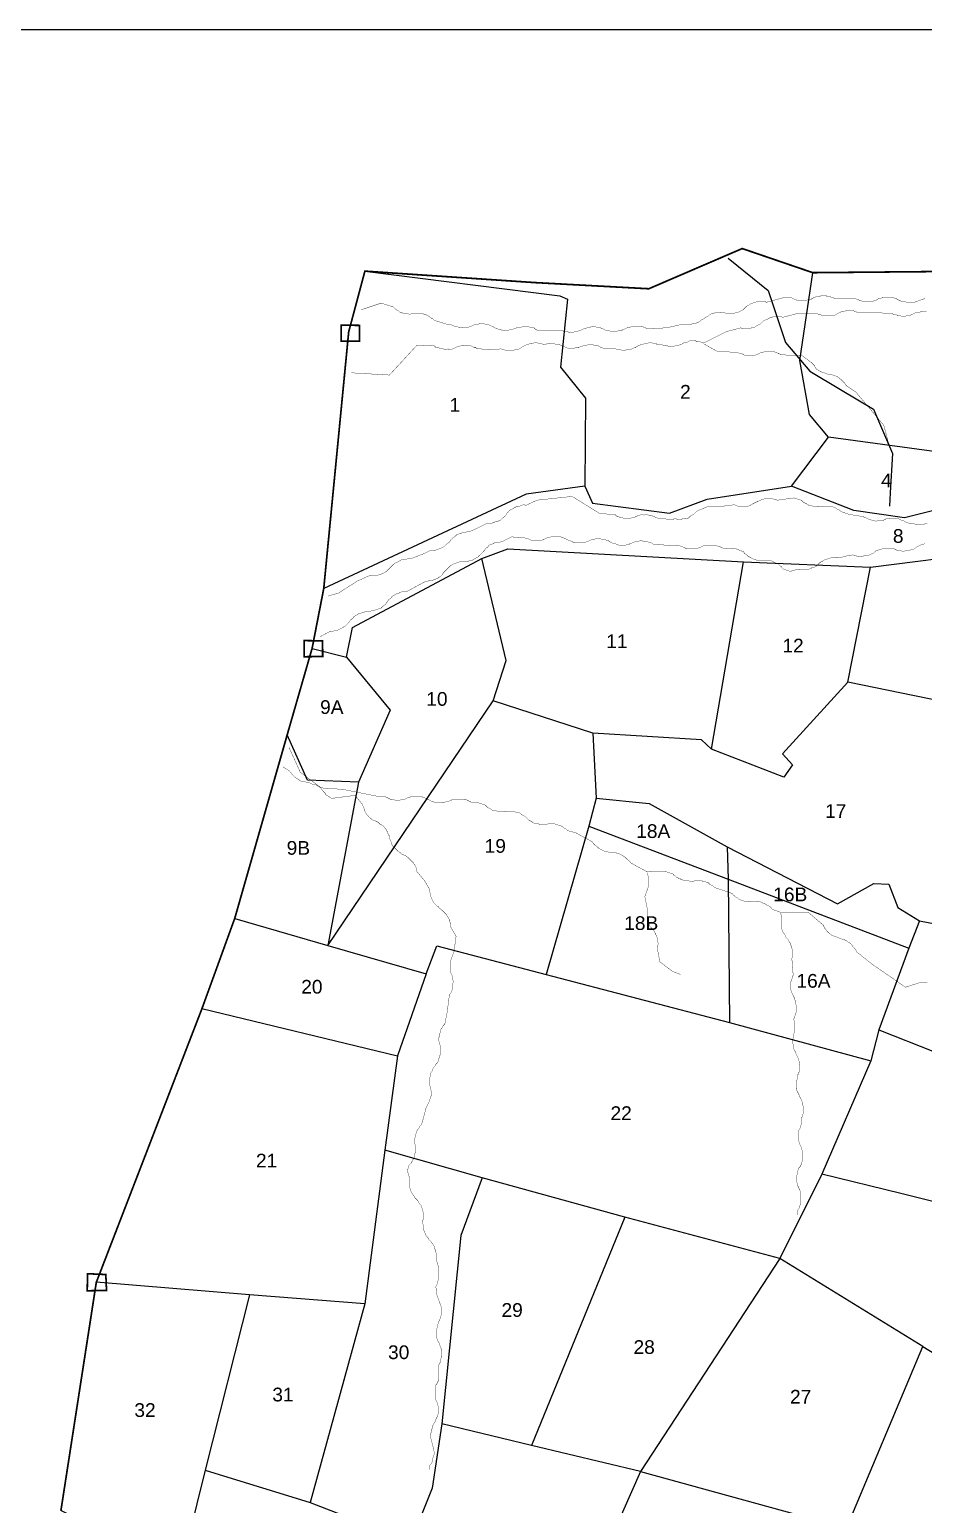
# Model space of a CAD drawing. Header units: inches. Extents: x 617 to 4497, y -923 to 1824.
# Drawn here: x 959.6 to 1220.5, y 1393.5 to 1823.8 of the extents above; entities that cross this region are included whole.
import ezdxf
from ezdxf.enums import TextEntityAlignment as Align

# ---------------------------------------------------------------- set-up
doc = ezdxf.new("R2010")
doc.units = ezdxf.units.IN
doc.header["$LTSCALE"] = 15
doc.header["$MEASUREMENT"] = 0
for name, color, linetype in [('BOUNDARY', 5, 'Continuous'), ('PLOT', 7, 'Continuous'), ('PLOT NO', 7, 'Continuous'), ('ROAD', 50, 'Continuous'), ('STREAM', 130, 'SL'), ('V', 6, 'Continuous')]:
    doc.layers.add(name, color=color, linetype=linetype)
doc.styles.get("Standard").update_dxf_attribs({"font": 'arial.ttf'})
doc.linetypes.add('SL', pattern='A,8e-06,[1,streme line,S=0.066667,R=0,X=0,Y=0],-0.839413', length=0.839421)

msp = doc.modelspace()

# ---------------------------------------------------------------- linework, layer by layer
at = {"layer": 'BOUNDARY', "const_width": 0.5}
msp.add_lwpolyline([(1510.75, 1775.52), (1466.74, 1792.48), (1400.36, 1777.66), (1392.74, 1776.97), (1370.31, 1775.9), (1361.28, 1775.22), (1321.68, 1773.26), (1290.17, 1767.4), (1263.11, 1768.83), (1251.93, 1766.96), (1226.23, 1753.24), (1188.23, 1752.89), (1167.63, 1759.93), (1140.36, 1748.2), (1106.92, 1750.01), (1057.51, 1753.34), (1052.78, 1735.64), (1045.5, 1660.76), (1042.1, 1643.28), (1034.82, 1618.02), (1019.52, 1564.49), (1009.96, 1538.17), (979.12, 1458.31), (968.8, 1391.76)], dxfattribs=at)
at = {"layer": 'PLOT'}
for points in [[(1263.11, 1768.83), (1264.29, 1755.47), (1261.38, 1740.51), (1249.16, 1736.72), (1239.48, 1698.91), (1232.16, 1699.55), (1192.78, 1704.94)], [(1057.51, 1753.34), (1114.37, 1746.1), (1116.66, 1745.17), (1114.56, 1725.3), (1121.93, 1716.32), (1121.71, 1690.64), (1104.6, 1688.27), (1045.5, 1660.76)], [(1121.71, 1690.64), (1123.94, 1685.6), (1146.44, 1682.71), (1157.4, 1686.78), (1182.01, 1690.65), (1192.78, 1704.94), (1187.27, 1711.55), (1184.47, 1727.3), (1188.23, 1752.89)], [(1232.16, 1699.55), (1229.02, 1684.87), (1215.03, 1681.33), (1200.17, 1683.48), (1182.01, 1690.65)], [(1042.1, 1643.28), (1052.15, 1640.7), (1053.89, 1649.4), (1091.62, 1669.48), (1099.19, 1672.36), (1168, 1668.5), (1205.03, 1666.99), (1238.8, 1671.2), (1247, 1677.97), (1267.76, 1673.13), (1276.22, 1634.78), (1278.25, 1614.11), (1285.97, 1604.65), (1286.57, 1599.16), (1237.52, 1613.51), (1237.32, 1625.4), (1198.45, 1633.38), (1205.03, 1666.99)], [(1158.64, 1613.9), (1155.73, 1616.59), (1124, 1618.54), (1094.91, 1627.92), (1098.71, 1639.78), (1091.62, 1669.48)], [(1198.45, 1633.38), (1179.4, 1612.51), (1182.33, 1609.25), (1179.77, 1605.7), (1158.64, 1613.9), (1168, 1668.5)], [(1052.15, 1640.7), (1064.84, 1625.28), (1055.66, 1604.24), (1040.75, 1604.79), (1034.82, 1618.02)], [(1055.66, 1604.24), (1046.67, 1556.59), (1076.03, 1600.06), (1094.91, 1627.92)], [(1124, 1618.54), (1124.96, 1599.53), (1140.45, 1597.98), (1163.26, 1585.36), (1195.4, 1568.71), (1206.01, 1574.67), (1210.45, 1574.49), (1213.08, 1567.66), (1219.41, 1563.77), (1225.98, 1562.52), (1285.85, 1550.69), (1342.51, 1530.88), (1344.86, 1573.8), (1349.27, 1589.7), (1328.97, 1589.59), (1292.97, 1601.63), (1285.97, 1604.65)], [(1124.96, 1599.53), (1122.84, 1591.36), (1110.39, 1548.08)], [(1122.84, 1591.36), (1163.5, 1575.93), (1216.26, 1555.78)], [(1163.26, 1585.36), (1163.5, 1575.93), (1163.94, 1534.08)], [(1019.52, 1564.49), (1046.67, 1556.59), (1075.37, 1548.27), (1078.49, 1556.48), (1110.39, 1548.08), (1163.94, 1534.08), (1205.16, 1522.94)], [(1219.41, 1563.77), (1216.26, 1555.78), (1207.49, 1531.97), (1205.16, 1522.94), (1190.82, 1489.82), (1178.65, 1465.25), (1137.91, 1403.08), (1117.74, 1357.4), (1180.25, 1344.96), (1198.04, 1386.59), (1220.37, 1439.56), (1265.88, 1411.74)], [(1075.37, 1548.27), (1067.01, 1524.37), (1063.36, 1496.84), (1057.52, 1452), (1041.56, 1394.05), (1070.88, 1382.68), (1063.02, 1363.36), (1068.35, 1362.23), (1065.15, 1352.26), (1040.02, 1359.71), (1003.61, 1374.03), (968.8, 1391.76)], [(1009.96, 1538.17), (1067.01, 1524.37)], [(1258.02, 1518.81), (1240.07, 1518.99), (1207.55, 1531.86)], [(1178.65, 1465.25), (1133.38, 1477.36), (1091.69, 1488.76), (1063.36, 1496.84)], [(1241.92, 1477.24), (1213.92, 1484.23), (1190.82, 1489.82)], [(1091.69, 1488.76), (1085.49, 1471.98), (1079.93, 1417.03)], [(1133.38, 1477.36), (1106.13, 1410.69)], [(1220.37, 1439.56), (1178.65, 1465.25)], [(1057.52, 1452), (1023.87, 1454.61), (979.12, 1458.31)], [(1023.87, 1454.61), (1010.92, 1403.46), (1003.61, 1374.03)], [(1137.91, 1403.08), (1106.13, 1410.69), (1079.93, 1417.03), (1077.14, 1398.23), (1070.88, 1382.68)], [(1010.92, 1403.46), (1041.56, 1394.05)], [(1137.91, 1403.08), (1198.04, 1386.59), (1257.4, 1373.83)]]:
    msp.add_lwpolyline(points, dxfattribs=at)
at = {"layer": 'PLOT', "color": 3, "const_width": 0.5}
for points in [[(1050.56, 1737.58), (1055.9, 1737.52), (1055.92, 1732.94), (1050.56, 1732.88), (1050.56, 1737.58), (1050.56, 1737.58)], [(1039.82, 1645.54), (1045.16, 1645.48), (1045.19, 1640.89), (1039.82, 1640.84), (1039.82, 1645.54), (1039.82, 1645.54)], [(976.55, 1460.8), (981.89, 1460.59), (982.1, 1455.94), (976.48, 1455.84), (976.55, 1460.8)]]:
    msp.add_lwpolyline(points, dxfattribs=at)
at = {"layer": 'ROAD'}
msp.add_lwpolyline([(1163.49, 1757.09), (1175.22, 1747.66), (1180.25, 1732.5), (1187.32, 1724.18), (1196.32, 1718.81), (1205.93, 1713.08), (1211.5, 1700.16), (1210.81, 1688.69), (1210.59, 1684.74)], dxfattribs=at)
at = {"layer": 'STREAM', "color": 4, "lineweight": 0, "const_width": 0.1}
for points in [[(1056.35, 1742.04), (1062.25, 1744.01), (1065.75, 1742.92), (1066.19, 1742.48), (1067.06, 1741.82), (1067.28, 1741.82), (1067.72, 1741.38), (1069.03, 1740.95), (1069.47, 1740.95), (1069.69, 1740.95), (1070.78, 1740.73), (1071, 1740.95), (1071.44, 1740.95), (1072.31, 1740.95), (1073.18, 1740.95), (1073.62, 1740.95), (1074.28, 1740.95), (1075.59, 1740.51), (1075.81, 1740.29), (1076.03, 1740.29), (1076.9, 1739.64), (1077.34, 1739.42), (1077.56, 1739.2), (1077.78, 1738.98), (1081.27, 1737.89), (1082.59, 1737.89), (1083.02, 1737.45), (1083.9, 1737.23), (1084.12, 1737.23), (1084.77, 1737.01), (1086.3, 1736.79), (1086.52, 1737.01), (1086.96, 1736.79), (1087.83, 1737.01), (1088.27, 1737.23), (1088.49, 1737.23), (1089.36, 1737.67), (1090.24, 1737.89), (1090.67, 1737.89), (1091.33, 1738.11), (1092.64, 1737.89), (1092.86, 1737.89), (1093.3, 1737.89), (1094.17, 1737.45), (1094.61, 1737.23), (1094.83, 1737.23), (1095.05, 1737.01), (1095.48, 1736.79), (1096.58, 1736.36), (1096.8, 1736.36), (1097.45, 1736.14), (1098.76, 1736.14), (1098.98, 1736.14), (1099.42, 1736.14), (1100.51, 1736.36), (1100.73, 1736.36), (1100.95, 1736.58), (1101.82, 1736.79), (1102.92, 1737.01), (1103.14, 1737.01), (1103.79, 1737.23), (1105.1, 1737.23), (1105.54, 1737.01), (1105.76, 1737.01), (1106.85, 1736.79), (1107.07, 1736.58), (1107.29, 1736.36), (1107.73, 1736.14), (1108.82, 1736.14), (1114.72, 1736.14), (1115.16, 1735.92), (1116.03, 1735.7), (1116.47, 1735.7), (1117.13, 1735.48), (1118.44, 1735.48), (1118.66, 1735.7), (1119.09, 1735.7), (1119.97, 1735.92), (1120.41, 1736.14), (1120.62, 1736.14), (1121.5, 1736.58), (1122.37, 1736.79), (1122.59, 1737.01), (1123.25, 1737.01), (1124.56, 1737.23), (1125, 1737.01), (1125.22, 1737.01), (1126.31, 1736.79), (1126.53, 1736.58), (1126.96, 1736.58), (1127.18, 1736.36), (1127.62, 1736.14), (1128.71, 1735.92), (1128.93, 1735.92), (1129.59, 1735.7), (1130.9, 1735.7), (1131.34, 1735.92), (1131.55, 1735.92), (1132.65, 1736.14), (1132.87, 1736.36), (1133.09, 1736.36), (1133.96, 1736.79), (1135.05, 1737.01), (1135.27, 1737.23), (1135.93, 1737.23), (1137.24, 1737.23), (1137.46, 1737.23), (1137.89, 1737.23), (1138.99, 1737.01), (1139.21, 1736.79), (1139.42, 1736.79), (1139.86, 1736.58), (1145.55, 1736.79), (1150.36, 1737.89), (1150.79, 1737.89), (1151.89, 1737.89), (1152.1, 1737.89), (1152.76, 1737.89), (1154.07, 1738.11), (1154.51, 1738.32), (1154.73, 1738.32), (1155.6, 1738.98), (1155.82, 1739.2), (1156.04, 1739.2), (1156.91, 1739.85), (1157.79, 1740.29), (1158.01, 1740.51), (1158.66, 1740.95), (1159.76, 1741.17), (1160.19, 1741.17), (1160.41, 1741.17), (1161.5, 1741.38), (1161.94, 1741.17), (1162.16, 1741.17), (1162.6, 1741.17), (1163.04, 1740.95), (1164.13, 1740.95), (1164.35, 1740.95), (1165, 1740.95), (1166.31, 1741.38), (1166.53, 1741.38), (1166.97, 1741.6), (1167.84, 1742.04), (1168.06, 1742.26), (1168.28, 1742.48), (1168.94, 1743.13), (1169.81, 1743.57), (1170.03, 1743.79), (1170.69, 1744.01), (1172, 1744.45), (1172.44, 1744.45), (1172.65, 1744.45), (1173.75, 1744.45), (1173.97, 1744.45), (1174.4, 1744.45), (1174.62, 1744.23), (1179.43, 1745.54), (1182.05, 1745.54), (1182.49, 1745.32), (1183.58, 1744.88), (1183.8, 1744.88), (1184.46, 1744.66), (1185.77, 1744.66), (1185.99, 1744.88), (1186.43, 1744.88), (1187.52, 1745.1), (1187.74, 1745.1), (1187.96, 1745.32), (1188.83, 1745.76), (1189.92, 1745.98), (1190.14, 1745.98), (1190.8, 1746.19), (1192.11, 1746.19), (1192.33, 1745.98), (1192.77, 1745.98), (1193.64, 1745.76), (1194.08, 1745.54), (1194.3, 1745.54), (1194.73, 1745.32), (1197.14, 1745.32), (1200.64, 1745.32), (1201.29, 1745.1), (1202.17, 1744.66), (1202.39, 1744.66), (1203.04, 1744.45), (1204.35, 1744.45), (1204.79, 1744.45), (1205.01, 1744.45), (1206.1, 1744.66), (1206.32, 1744.88), (1206.76, 1744.88), (1207.41, 1745.32), (1208.51, 1745.54), (1208.73, 1745.76), (1209.38, 1745.76), (1210.69, 1745.76), (1211.13, 1745.76), (1211.35, 1745.76), (1212.44, 1745.32), (1212.66, 1745.32), (1212.88, 1745.1), (1213.32, 1744.88), (1213.75, 1744.66), (1214.85, 1744.45), (1215.07, 1744.45), (1215.72, 1744.23), (1217.03, 1744.23), (1217.25, 1744.23), (1217.69, 1744.23), (1218.56, 1744.45), (1219, 1744.66), (1219.22, 1744.66), (1220.09, 1745.1), (1220.97, 1745.32)], [(1053.51, 1723.68), (1064.66, 1723.02), (1072.75, 1731.77), (1077.78, 1731.55), (1078.21, 1731.11), (1079.31, 1730.89), (1079.52, 1730.89), (1080.18, 1730.67), (1081.49, 1730.45), (1081.71, 1730.67), (1082.15, 1730.45), (1083.24, 1730.67), (1083.46, 1730.89), (1083.68, 1730.89), (1084.55, 1731.33), (1085.65, 1731.55), (1085.86, 1731.55), (1086.52, 1731.77), (1087.83, 1731.55), (1088.05, 1731.55), (1088.49, 1731.55), (1089.36, 1731.11), (1089.8, 1731.11), (1090.02, 1730.89), (1090.46, 1730.67), (1095.48, 1730.45), (1097.23, 1730.67), (1097.67, 1730.45), (1098.76, 1730.24), (1098.98, 1730.24), (1099.64, 1730.24), (1100.95, 1730.24), (1101.39, 1730.45), (1101.6, 1730.45), (1102.7, 1730.67), (1102.92, 1730.89), (1103.14, 1731.11), (1104.01, 1731.55), (1104.88, 1731.98), (1105.1, 1731.98), (1105.76, 1732.2), (1107.07, 1732.42), (1107.51, 1732.42), (1107.73, 1732.42), (1108.82, 1732.2), (1109.04, 1732.2), (1109.47, 1731.98), (1109.69, 1731.98), (1111.44, 1732.2), (1114.28, 1731.98), (1114.94, 1731.55), (1115.81, 1731.33), (1116.03, 1731.11), (1116.69, 1730.89), (1118, 1730.89), (1118.44, 1730.89), (1118.66, 1730.89), (1119.75, 1731.11), (1119.97, 1731.11), (1120.41, 1731.33), (1121.28, 1731.55), (1122.15, 1731.77), (1122.37, 1731.77), (1123.03, 1731.98), (1124.34, 1731.77), (1124.78, 1731.77), (1125, 1731.77), (1126.09, 1731.33), (1126.31, 1731.11), (1126.53, 1731.11), (1126.96, 1730.89), (1129.81, 1730.67), (1130.68, 1730.67), (1131.12, 1730.45), (1132.21, 1730.45), (1132.43, 1730.24), (1133.09, 1730.24), (1134.4, 1730.45), (1134.62, 1730.45), (1135.05, 1730.45), (1135.93, 1730.89), (1136.36, 1731.11), (1136.58, 1731.11), (1137.24, 1731.55), (1138.33, 1731.98), (1138.55, 1731.98), (1139.21, 1732.2), (1140.52, 1732.42), (1140.96, 1732.42), (1141.17, 1732.42), (1142.27, 1732.2), (1142.49, 1732.2), (1142.7, 1731.98), (1143.14, 1731.98), (1143.8, 1731.98), (1144.45, 1731.77), (1145.33, 1731.55), (1145.76, 1731.55), (1146.42, 1731.33), (1147.73, 1731.33), (1147.95, 1731.55), (1148.39, 1731.55), (1149.26, 1731.77), (1149.7, 1731.98), (1149.92, 1731.98), (1150.57, 1732.42), (1151.67, 1732.64), (1151.89, 1732.86), (1152.54, 1733.08), (1153.85, 1733.08), (1154.29, 1732.86), (1154.51, 1732.86), (1155.6, 1732.64), (1155.82, 1732.64), (1156.04, 1732.42), (1156.48, 1732.42), (1163.04, 1735.7), (1167.19, 1736.79), (1167.84, 1736.58), (1168.72, 1736.58), (1168.94, 1736.58), (1169.81, 1736.58), (1170.91, 1737.01), (1171.34, 1737.01), (1171.56, 1737.23), (1172.44, 1737.67), (1172.87, 1737.89), (1173.09, 1738.11), (1173.75, 1738.76), (1174.62, 1739.2), (1174.84, 1739.2), (1175.5, 1739.64), (1176.81, 1740.07), (1177.03, 1740.07), (1177.46, 1740.07), (1178.34, 1740.07), (1178.78, 1740.07), (1178.99, 1740.07), (1179.43, 1739.85), (1183.58, 1740.95), (1189.49, 1740.95), (1189.92, 1740.73), (1190.8, 1740.51), (1191.24, 1740.51), (1191.89, 1740.29), (1193.2, 1740.29), (1193.42, 1740.29), (1193.86, 1740.29), (1194.73, 1740.51), (1195.17, 1740.73), (1195.39, 1740.95), (1196.26, 1741.38), (1197.14, 1741.6), (1197.36, 1741.6), (1198.01, 1741.82), (1199.33, 1741.82), (1199.76, 1741.82), (1199.98, 1741.82), (1201.07, 1741.38), (1201.29, 1741.38), (1201.73, 1741.17), (1201.95, 1741.17), (1207.85, 1741.17), (1211.35, 1740.95), (1211.79, 1740.73), (1212.88, 1740.51), (1213.1, 1740.29), (1213.75, 1740.29), (1215.07, 1740.07), (1215.5, 1740.29), (1215.72, 1740.29), (1216.81, 1740.51), (1217.03, 1740.73), (1217.25, 1740.73), (1218.13, 1741.17), (1219.22, 1741.38), (1219.44, 1741.38), (1220.09, 1741.6), (1221.41, 1741.6)], [(1156.26, 1732.2), (1160.19, 1730.02), (1166.31, 1729.58), (1166.75, 1729.36), (1167.84, 1729.14), (1168.06, 1728.92), (1168.72, 1728.71), (1170.03, 1728.71), (1170.47, 1728.71), (1170.69, 1728.71), (1171.78, 1728.92), (1172, 1729.14), (1172.22, 1729.14), (1173.09, 1729.58), (1174.18, 1729.8), (1174.4, 1729.8), (1175.06, 1730.02), (1176.37, 1729.8), (1176.81, 1729.8), (1177.03, 1729.8), (1178.12, 1729.36), (1178.34, 1729.36), (1178.56, 1729.14), (1178.99, 1728.92), (1185.12, 1728.71), (1187.74, 1726.74), (1188.18, 1726.3), (1188.83, 1725.64), (1188.83, 1725.43), (1189.27, 1724.77), (1190.36, 1724.11), (1190.8, 1723.9), (1191.02, 1723.9), (1192.11, 1723.46), (1192.33, 1723.46), (1192.55, 1723.24), (1193.64, 1723.24), (1194.52, 1722.8), (1194.73, 1722.8), (1195.39, 1722.58), (1196.48, 1721.71), (1196.7, 1721.49), (1196.92, 1721.27), (1197.58, 1720.62), (1197.79, 1720.18), (1198.01, 1719.96), (1198.23, 1719.74), (1200.86, 1717.99), (1208.94, 1708.37), (1210.47, 1702.69)], [(1221.62, 1679.74), (1219.66, 1679.3), (1215.5, 1679.95), (1215.07, 1680.39), (1214.19, 1680.61), (1213.75, 1680.83), (1213.32, 1681.05), (1212, 1681.27), (1211.57, 1681.27), (1211.35, 1681.27), (1210.26, 1681.05), (1209.82, 1681.05), (1209.6, 1681.05), (1208.73, 1680.61), (1207.63, 1680.61), (1207.41, 1680.61), (1206.76, 1680.39), (1205.45, 1680.61), (1205.23, 1680.83), (1204.79, 1680.83), (1203.92, 1681.27), (1203.48, 1681.48), (1203.26, 1681.48), (1203.04, 1681.7), (1198.89, 1682.36), (1196.92, 1683.02), (1196.48, 1683.23), (1195.61, 1683.89), (1195.39, 1683.89), (1194.73, 1684.33), (1193.64, 1684.76), (1193.2, 1684.76), (1192.99, 1684.76), (1191.89, 1684.76), (1191.45, 1684.76), (1191.24, 1684.76), (1190.36, 1684.55), (1189.27, 1684.76), (1189.05, 1684.76), (1188.39, 1684.76), (1187.08, 1684.98), (1186.86, 1685.2), (1186.43, 1685.42), (1185.55, 1685.86), (1185.33, 1686.08), (1185.12, 1686.29), (1184.9, 1686.51), (1182.71, 1687.17), (1177.9, 1686.51), (1177.25, 1686.73), (1176.37, 1686.95), (1176.15, 1686.95), (1175.5, 1686.95), (1174.18, 1686.95), (1173.75, 1686.73), (1173.53, 1686.73), (1172.44, 1686.29), (1172.22, 1686.08), (1172, 1686.08), (1171.12, 1685.64), (1170.25, 1685.2), (1170.03, 1684.98), (1169.37, 1684.76), (1168.06, 1684.76), (1167.63, 1684.76), (1167.41, 1684.76), (1166.31, 1684.76), (1165.88, 1684.98), (1165.66, 1684.98), (1165.44, 1685.2), (1160.41, 1684.55), (1159.97, 1684.55), (1159.32, 1684.55), (1158.44, 1684.55), (1158.01, 1684.55), (1157.35, 1684.55), (1156.26, 1684.11), (1155.82, 1683.89), (1155.6, 1683.89), (1154.73, 1683.45), (1154.29, 1683.23), (1154.07, 1683.02), (1153.42, 1682.36), (1152.54, 1681.92), (1152.32, 1681.7), (1151.89, 1681.27), (1150.57, 1681.05), (1150.14, 1681.05), (1149.92, 1680.83), (1148.83, 1680.83), (1148.39, 1681.05), (1148.17, 1681.05), (1147.73, 1681.05), (1147.29, 1680.83), (1142.92, 1681.27), (1142.49, 1681.48), (1141.39, 1681.92), (1141.17, 1681.92), (1140.52, 1682.14), (1139.21, 1682.36), (1138.99, 1682.14), (1138.55, 1682.36), (1137.68, 1682.14), (1137.24, 1681.92), (1137.02, 1681.92), (1136.15, 1681.48), (1135.05, 1681.27), (1134.83, 1681.27), (1134.18, 1681.27), (1132.87, 1681.27), (1132.65, 1681.48), (1132.21, 1681.48), (1131.34, 1681.7), (1130.9, 1681.92), (1130.68, 1682.14), (1130.46, 1682.36), (1126.09, 1682.58), (1118, 1687.61), (1107.73, 1686.51), (1104.45, 1684.98), (1104.01, 1685.2), (1102.92, 1684.98), (1102.7, 1684.76), (1102.04, 1684.76), (1100.73, 1684.11), (1100.51, 1683.89), (1100.29, 1683.89), (1099.42, 1683.23), (1099.2, 1682.8), (1098.98, 1682.8), (1098.54, 1681.92), (1097.67, 1681.27), (1097.45, 1681.05), (1097.01, 1680.61), (1095.7, 1680.17), (1095.48, 1680.17), (1095.05, 1679.95), (1094.17, 1679.74), (1093.73, 1679.74), (1093.52, 1679.74), (1093.08, 1679.74), (1090.02, 1678.21), (1088.05, 1677.33), (1087.61, 1677.33), (1086.52, 1677.11), (1086.3, 1677.11), (1085.65, 1676.89), (1084.33, 1676.46), (1084.12, 1676.24), (1083.9, 1676.02), (1083.02, 1675.36), (1082.8, 1675.14), (1082.59, 1674.93), (1082.15, 1674.27), (1081.27, 1673.61), (1081.06, 1673.4), (1080.62, 1672.96), (1079.31, 1672.3), (1079.09, 1672.3), (1078.65, 1672.08), (1077.78, 1671.87), (1077.34, 1671.87), (1077.12, 1671.87), (1076.68, 1671.87), (1074.93, 1670.99), (1071, 1669.46), (1070.34, 1669.46), (1069.25, 1669.24), (1069.03, 1669.24), (1068.38, 1669.24), (1067.28, 1668.59), (1066.85, 1668.37), (1066.63, 1668.37), (1065.75, 1667.71), (1065.53, 1667.49), (1065.31, 1667.27), (1064.66, 1666.62), (1064, 1665.96), (1063.78, 1665.74), (1063.13, 1665.31), (1062.04, 1664.87), (1061.6, 1664.87), (1061.38, 1664.65), (1060.29, 1664.65), (1059.85, 1664.65), (1059.63, 1664.65), (1059.19, 1664.65), (1055.26, 1662.9), (1049.79, 1659.4), (1046.73, 1658.53)], [(1044.55, 1646.73), (1047.39, 1648.26), (1048.04, 1648.26), (1048.92, 1648.47), (1049.14, 1648.47), (1049.79, 1648.69), (1051.1, 1649.35), (1051.32, 1649.57), (1051.54, 1649.57), (1052.42, 1650.44), (1052.64, 1650.66), (1052.85, 1650.88), (1053.29, 1651.53), (1054.17, 1652.19), (1054.17, 1652.41), (1054.82, 1652.85), (1055.91, 1653.5), (1056.35, 1653.5), (1056.57, 1653.72), (1057.66, 1653.94), (1057.88, 1653.94), (1058.1, 1654.16), (1058.54, 1654.16), (1059.19, 1654.16), (1060.07, 1654.38), (1060.29, 1654.38), (1060.94, 1654.6), (1062.25, 1655.03), (1062.47, 1655.25), (1062.69, 1655.47), (1063.57, 1656.13), (1063.78, 1656.56), (1064, 1656.78), (1064.44, 1657.44), (1065.31, 1658.09), (1065.31, 1658.31), (1065.97, 1658.75), (1067.06, 1659.4), (1067.5, 1659.4), (1067.72, 1659.62), (1068.59, 1659.84), (1069.03, 1659.84), (1069.25, 1659.84), (1069.69, 1659.84), (1072.53, 1661.37), (1075.37, 1662.9), (1075.81, 1662.9), (1076.9, 1663.12), (1077.12, 1663.12), (1077.78, 1663.34), (1078.87, 1663.78), (1079.09, 1664), (1079.52, 1664.21), (1080.18, 1664.87), (1080.4, 1665.31), (1080.62, 1665.53), (1081.27, 1666.18), (1081.93, 1666.84), (1082.15, 1667.06), (1082.59, 1667.49), (1083.9, 1668.15), (1084.12, 1668.15), (1084.55, 1668.37), (1085.43, 1668.59), (1085.86, 1668.59), (1086.08, 1668.59), (1086.52, 1668.59), (1086.96, 1668.59), (1088.05, 1668.81), (1088.27, 1668.81), (1088.93, 1669.02), (1090.02, 1669.68), (1090.46, 1669.9), (1090.67, 1670.12), (1091.33, 1670.77), (1091.55, 1670.99), (1091.77, 1671.21), (1092.42, 1671.87), (1093.08, 1672.74), (1093.3, 1672.74), (1093.73, 1673.4), (1095.05, 1673.83), (1095.26, 1674.05), (1095.7, 1674.05), (1096.58, 1674.27), (1097.01, 1674.27), (1097.23, 1674.49), (1097.67, 1674.49), (1100.29, 1675.8), (1104.01, 1675.58), (1104.45, 1675.36), (1105.54, 1675.14), (1105.76, 1674.93), (1106.41, 1674.71), (1107.73, 1674.71), (1107.94, 1674.71), (1108.38, 1674.71), (1109.47, 1674.93), (1109.69, 1675.14), (1109.91, 1675.14), (1110.79, 1675.58), (1111.88, 1675.8), (1112.1, 1675.8), (1112.75, 1676.02), (1114.07, 1675.8), (1114.5, 1675.8), (1114.72, 1675.8), (1115.81, 1675.36), (1116.03, 1675.36), (1116.25, 1675.14), (1116.69, 1674.93), (1117.13, 1674.71), (1118, 1674.49), (1118.22, 1674.27), (1118.88, 1674.05), (1120.19, 1674.05), (1120.62, 1674.05), (1120.84, 1674.05), (1121.94, 1674.27), (1122.37, 1674.49), (1122.59, 1674.49), (1123.47, 1674.93), (1124.34, 1675.14), (1124.56, 1675.14), (1125.22, 1675.36), (1126.75, 1675.14), (1126.96, 1675.14), (1127.4, 1675.14), (1128.28, 1674.71), (1128.49, 1674.71), (1128.93, 1674.49), (1129.15, 1674.27), (1129.59, 1674.05), (1130.68, 1673.83), (1130.9, 1673.61), (1131.55, 1673.4), (1132.87, 1673.4), (1133.09, 1673.4), (1133.52, 1673.4), (1134.62, 1673.61), (1134.83, 1673.83), (1135.05, 1673.83), (1135.93, 1674.27), (1137.02, 1674.49), (1137.24, 1674.49), (1137.89, 1674.71), (1139.21, 1674.49), (1139.42, 1674.49), (1139.86, 1674.49), (1140.74, 1674.05), (1141.17, 1674.05), (1141.39, 1673.83), (1141.83, 1673.61), (1145.33, 1673.4), (1149.48, 1673.18), (1149.92, 1672.96), (1150.79, 1672.74), (1151.01, 1672.52), (1151.67, 1672.3), (1152.98, 1672.3), (1153.42, 1672.3), (1153.85, 1672.3), (1154.73, 1672.52), (1155.17, 1672.74), (1155.38, 1672.74), (1156.26, 1673.18), (1157.13, 1673.4), (1157.35, 1673.4), (1158.23, 1673.4), (1159.54, 1673.4), (1159.76, 1673.4), (1160.19, 1673.18), (1161.07, 1672.96), (1161.5, 1672.74), (1161.72, 1672.74), (1161.94, 1672.52), (1165.88, 1672.3), (1168.06, 1671.43), (1168.28, 1670.99), (1169.16, 1670.34), (1169.37, 1670.12), (1169.81, 1669.9), (1171.12, 1669.24), (1171.34, 1669.24), (1171.78, 1669.02), (1172.65, 1669.02), (1173.09, 1669.02), (1173.31, 1669.02), (1174.4, 1669.02), (1175.28, 1668.81), (1175.5, 1668.81), (1176.15, 1668.81), (1177.46, 1668.15), (1177.68, 1667.93), (1178.12, 1667.93), (1178.78, 1667.27), (1179.21, 1667.06), (1179.21, 1666.84), (1179.65, 1666.4), (1181.62, 1665.74), (1184.02, 1666.4), (1184.46, 1666.18), (1185.55, 1666.18), (1185.77, 1666.18), (1186.43, 1666.18), (1187.74, 1666.62), (1187.96, 1666.84), (1188.39, 1666.84), (1189.27, 1667.27), (1189.49, 1667.49), (1189.71, 1667.71), (1190.36, 1668.37), (1191.24, 1668.81), (1191.45, 1669.02), (1192.11, 1669.24), (1193.42, 1669.68), (1193.86, 1669.68), (1194.08, 1669.68), (1195.17, 1669.9), (1195.39, 1669.68), (1195.83, 1669.68), (1196.05, 1669.68), (1198.45, 1670.34), (1199.98, 1670.55), (1200.42, 1670.34), (1201.51, 1670.12), (1201.73, 1670.12), (1202.39, 1670.12), (1203.7, 1670.34), (1204.13, 1670.34), (1204.35, 1670.34), (1205.23, 1670.77), (1205.66, 1670.99), (1205.88, 1670.99), (1206.54, 1671.65), (1207.63, 1672.08), (1207.85, 1672.08), (1208.51, 1672.3), (1209.82, 1672.52), (1210.04, 1672.52), (1210.47, 1672.52), (1211.57, 1672.3), (1211.79, 1672.3), (1212, 1672.3), (1212.44, 1672.08), (1212.88, 1671.87), (1213.97, 1671.87), (1214.19, 1671.65), (1214.85, 1671.65), (1216.16, 1671.87), (1216.6, 1671.87), (1216.81, 1672.08), (1217.91, 1672.3), (1218.13, 1672.52), (1218.34, 1672.74), (1219.22, 1673.18), (1220.09, 1673.61), (1220.31, 1673.61), (1220.97, 1673.83)], [(1033.62, 1608.69), (1035.36, 1607.59), (1035.8, 1607.16), (1036.46, 1606.28), (1036.68, 1606.06), (1037.11, 1605.63), (1038.21, 1604.97), (1038.43, 1604.75), (1038.86, 1604.53), (1039.74, 1604.31), (1040.17, 1604.31), (1040.39, 1604.1), (1041.27, 1604.1), (1042.14, 1603.66), (1042.58, 1603.66), (1043.23, 1603.44), (1044.33, 1602.78), (1044.55, 1602.57), (1044.77, 1602.35), (1045.42, 1601.47), (1045.64, 1601.25), (1045.86, 1601.03), (1046.08, 1600.6), (1047.83, 1599.5), (1054.6, 1600.38), (1056.79, 1597.76), (1057.01, 1597.1), (1057.44, 1596.23), (1057.44, 1596.01), (1057.66, 1595.35), (1058.54, 1594.26), (1058.76, 1594.04), (1058.98, 1593.82), (1059.85, 1593.16), (1060.29, 1593.16), (1060.51, 1592.95), (1061.38, 1592.51), (1062.04, 1591.85), (1062.25, 1591.85), (1062.91, 1591.42), (1063.78, 1590.32), (1063.78, 1590.1), (1064, 1589.89), (1064.44, 1588.79), (1064.66, 1588.57), (1064.66, 1588.36), (1064.66, 1587.92), (1064.88, 1587.48), (1065.31, 1586.39), (1065.31, 1586.17), (1065.75, 1585.51), (1066.63, 1584.64), (1066.85, 1584.42), (1067.06, 1584.2), (1067.94, 1583.55), (1068.16, 1583.33), (1068.38, 1583.11), (1069.25, 1582.89), (1070.12, 1582.23), (1070.34, 1582.02), (1070.78, 1581.58), (1071.65, 1580.7), (1071.87, 1580.27), (1072.09, 1580.05), (1072.53, 1579.17), (1072.53, 1578.74), (1072.53, 1578.52), (1072.75, 1578.08), (1074.93, 1575.46), (1076.46, 1572.83), (1076.46, 1572.18), (1076.68, 1571.3), (1076.68, 1571.08), (1076.9, 1570.43), (1077.56, 1569.12), (1077.78, 1568.9), (1077.99, 1568.68), (1078.65, 1568.02), (1079.09, 1567.81), (1079.09, 1567.59), (1079.96, 1566.93), (1080.62, 1566.28), (1080.84, 1566.06), (1081.27, 1565.62), (1081.93, 1564.53), (1082.15, 1564.09), (1082.15, 1563.87), (1082.59, 1562.78), (1082.59, 1562.56), (1082.59, 1562.12), (1082.59, 1561.9), (1084.12, 1559.28), (1083.46, 1554.47), (1083.24, 1554.03), (1082.8, 1552.94), (1082.8, 1552.72), (1082.37, 1552.07), (1082.37, 1550.75), (1082.37, 1550.54), (1082.37, 1550.1), (1082.37, 1549), (1082.59, 1548.79), (1082.59, 1548.57), (1083.02, 1547.69), (1083.02, 1546.6), (1083.24, 1546.38), (1083.24, 1545.73), (1083.02, 1544.41), (1083.02, 1543.98), (1083.02, 1543.76), (1082.59, 1542.67), (1082.37, 1542.45), (1082.15, 1542.23), (1082.15, 1542.01), (1081.49, 1536.98), (1080.84, 1533.7), (1080.4, 1533.26), (1079.96, 1532.39), (1079.74, 1532.17), (1079.52, 1531.52), (1079.31, 1530.42), (1079.31, 1529.99), (1079.09, 1529.77), (1079.09, 1528.67), (1079.31, 1528.24), (1079.31, 1528.02), (1079.52, 1527.14), (1079.52, 1526.05), (1079.52, 1525.83), (1079.52, 1525.18), (1079.31, 1523.86), (1079.09, 1523.65), (1079.09, 1523.21), (1078.65, 1522.33), (1078.43, 1522.12), (1078.21, 1521.9), (1077.99, 1521.46), (1077.56, 1521.02), (1077.12, 1520.15), (1077.12, 1519.93), (1076.68, 1519.27), (1076.46, 1517.96), (1076.46, 1517.74), (1076.46, 1517.31), (1076.46, 1516.43), (1076.46, 1515.99), (1076.46, 1515.78), (1076.68, 1514.9), (1076.9, 1513.81), (1076.9, 1513.59), (1076.9, 1512.93), (1076.46, 1511.62), (1076.46, 1511.18), (1076.25, 1510.97), (1075.81, 1510.09), (1075.59, 1509.65), (1075.59, 1509.44), (1075.37, 1509.22), (1074.5, 1505.94), (1074.06, 1504.41), (1073.62, 1503.97), (1073.18, 1503.1), (1072.97, 1502.88), (1072.53, 1502.22), (1072.31, 1501.13), (1072.31, 1500.69), (1072.09, 1500.47), (1072.09, 1499.38), (1072.09, 1498.94), (1072.09, 1498.72), (1072.31, 1497.85), (1072.31, 1496.76), (1072.31, 1496.54), (1072.09, 1495.88), (1071.87, 1494.57), (1071.65, 1494.35), (1071.44, 1493.91), (1071, 1493.04), (1070.78, 1492.82), (1070.56, 1492.6), (1070.34, 1492.38), (1069.91, 1490.85), (1070.56, 1488.67), (1070.56, 1488.01), (1070.56, 1486.92), (1070.56, 1486.7), (1070.56, 1486.04), (1071, 1484.73), (1071.22, 1484.51), (1071.22, 1484.3), (1071.87, 1483.42), (1072.09, 1482.98), (1072.31, 1482.76), (1072.97, 1482.11), (1073.4, 1481.23), (1073.62, 1481.02), (1074.06, 1480.58), (1074.28, 1479.27), (1074.5, 1478.83), (1074.5, 1478.61), (1074.5, 1477.52), (1074.5, 1477.3), (1074.5, 1476.86), (1074.5, 1476.64), (1074.28, 1475.99), (1074.5, 1475.11), (1074.5, 1474.68), (1074.5, 1474.02), (1074.93, 1472.93), (1075.15, 1472.49), (1075.15, 1472.27), (1075.81, 1471.4), (1076.03, 1471.18), (1076.03, 1470.96), (1076.68, 1470.3), (1077.34, 1469.43), (1077.56, 1469.21), (1077.78, 1468.55), (1078.21, 1467.24), (1078.21, 1467.02), (1078.43, 1466.59), (1078.43, 1465.71), (1078.43, 1465.28), (1078.43, 1465.06), (1078.43, 1464.62), (1079.09, 1462.43), (1079.09, 1459.37), (1078.87, 1458.94), (1078.65, 1457.84), (1078.43, 1457.62), (1078.21, 1456.97), (1078.43, 1455.66), (1078.43, 1455.44), (1078.43, 1455), (1078.65, 1454.13), (1078.87, 1453.69), (1078.87, 1453.47), (1079.31, 1452.6), (1079.52, 1451.72), (1079.74, 1451.28), (1079.74, 1450.63), (1079.74, 1449.32), (1079.74, 1449.1), (1079.74, 1448.66), (1079.52, 1447.79), (1079.31, 1447.35), (1079.31, 1447.13), (1079.09, 1446.91), (1078.87, 1446.26), (1078.65, 1445.38), (1078.65, 1445.16), (1078.43, 1444.51), (1078.43, 1443.2), (1078.43, 1442.76), (1078.43, 1442.32), (1078.65, 1441.45), (1078.87, 1441.01), (1079.09, 1440.79), (1079.31, 1440.14), (1079.74, 1439.04), (1079.74, 1438.82), (1079.96, 1438.17), (1079.96, 1436.86), (1079.74, 1436.42), (1079.74, 1436.2), (1079.52, 1435.11), (1079.52, 1434.89), (1079.31, 1434.67), (1079.09, 1434.23), (1079.09, 1431.17), (1079.09, 1429.86), (1078.87, 1429.42), (1078.43, 1428.55), (1078.21, 1428.33), (1077.99, 1427.67), (1077.99, 1426.36), (1077.99, 1425.93), (1077.99, 1425.71), (1078.21, 1424.61), (1078.21, 1424.18), (1078.21, 1423.96), (1078.65, 1423.08), (1078.87, 1422.21), (1078.87, 1421.99), (1078.87, 1421.12), (1078.87, 1419.8), (1078.65, 1419.59), (1078.65, 1419.15), (1078.21, 1418.27), (1078.21, 1418.06), (1077.99, 1417.62), (1077.78, 1417.4), (1077.56, 1416.96), (1077.12, 1416.09), (1077.12, 1415.65), (1076.9, 1414.99), (1076.68, 1413.68), (1076.68, 1413.46), (1076.68, 1413.03), (1076.9, 1412.15), (1076.9, 1411.72), (1077.12, 1411.5), (1077.34, 1410.62), (1077.56, 1409.53), (1077.56, 1409.31), (1077.78, 1408.65), (1077.56, 1407.34), (1077.34, 1407.12), (1077.34, 1406.69), (1077.12, 1405.81), (1076.9, 1405.38), (1076.68, 1405.16), (1076.46, 1404.94), (1076.46, 1403.63)], [(1140.08, 1577.86), (1140.3, 1573.93), (1139.21, 1570.87), (1139.86, 1567.59), (1139.86, 1566.93), (1139.86, 1566.06), (1139.86, 1565.84), (1139.86, 1564.96), (1140.08, 1563.65), (1140.3, 1563.43), (1140.3, 1563.21), (1140.74, 1562.12), (1140.96, 1561.9), (1141.17, 1561.68), (1141.83, 1561.03), (1142.27, 1560.15), (1142.27, 1559.94), (1142.7, 1559.28), (1142.92, 1557.97), (1142.92, 1557.53), (1143.14, 1557.31), (1142.92, 1556.22), (1142.92, 1556), (1142.92, 1555.56), (1142.92, 1555.34), (1143.58, 1551.85), (1147.29, 1549), (1149.7, 1548.13)], [(1178.78, 1566.06), (1179.21, 1564.96), (1178.99, 1564.53), (1178.99, 1563.43), (1178.99, 1563.21), (1178.99, 1562.56), (1179.21, 1561.25), (1179.43, 1560.81), (1179.43, 1560.59), (1180.09, 1559.72), (1180.31, 1559.28), (1180.31, 1559.06), (1180.96, 1558.41), (1181.4, 1557.53), (1181.62, 1557.31), (1181.84, 1556.66), (1182.27, 1555.34), (1182.27, 1555.13), (1182.27, 1554.69), (1182.27, 1553.81), (1182.27, 1553.38), (1182.27, 1553.16), (1182.05, 1552.72), (1182.27, 1551.63), (1182.49, 1547.91), (1182.27, 1547.47), (1182.05, 1546.38), (1181.84, 1546.16), (1181.84, 1545.51), (1181.84, 1544.2), (1181.84, 1543.76), (1181.84, 1543.54), (1182.27, 1542.45), (1182.27, 1542.23), (1182.49, 1542.01), (1182.93, 1541.13), (1183.15, 1540.04), (1183.15, 1539.82), (1183.37, 1539.17), (1183.37, 1537.86), (1183.37, 1537.64), (1183.37, 1537.2), (1183.15, 1536.33), (1182.93, 1535.89), (1182.93, 1535.67), (1182.71, 1535.23), (1182.93, 1531.52), (1182.93, 1531.3), (1182.71, 1530.86), (1182.49, 1529.77), (1182.49, 1529.55), (1182.27, 1528.89), (1182.49, 1527.58), (1182.49, 1527.14), (1182.49, 1526.92), (1182.93, 1525.83), (1183.15, 1525.61), (1183.15, 1525.39), (1183.58, 1524.52), (1184.02, 1523.65), (1184.02, 1523.43), (1184.24, 1522.77), (1184.46, 1521.46), (1184.46, 1521.02), (1184.46, 1520.8), (1184.24, 1519.71), (1184.02, 1519.27), (1184.02, 1519.05), (1183.8, 1518.84), (1183.8, 1518.18), (1183.58, 1517.31), (1183.37, 1516.87), (1183.37, 1516.21), (1183.37, 1514.9), (1183.58, 1514.68), (1183.58, 1514.25), (1184.02, 1513.37), (1184.24, 1512.93), (1184.24, 1512.71), (1184.68, 1512.06), (1185.12, 1510.97), (1185.12, 1510.75), (1185.33, 1510.09), (1185.55, 1508.78), (1185.33, 1508.56), (1185.55, 1508.12), (1185.33, 1507.25), (1185.12, 1506.81), (1185.12, 1506.59), (1184.9, 1506.16), (1184.9, 1505.94), (1184.9, 1504.41), (1184.68, 1503.97), (1184.46, 1503.1), (1184.24, 1502.88), (1184.02, 1502.22), (1184.02, 1500.69), (1184.02, 1500.47), (1184.02, 1500.04), (1184.24, 1499.16), (1184.46, 1498.72), (1184.46, 1498.51), (1184.9, 1497.63), (1185.12, 1496.76), (1185.12, 1496.54), (1185.33, 1495.66), (1185.33, 1494.35), (1185.12, 1494.13), (1185.12, 1493.7), (1184.9, 1492.82), (1184.68, 1492.38), (1184.68, 1492.17), (1184.46, 1491.95), (1184.02, 1491.51), (1183.8, 1490.42), (1183.8, 1490.2), (1183.58, 1489.54), (1183.58, 1488.23), (1183.58, 1487.79), (1183.58, 1487.57), (1183.8, 1486.48), (1184.02, 1486.26), (1184.02, 1486.04), (1184.46, 1485.17), (1184.68, 1484.08), (1184.68, 1483.86), (1184.68, 1483.2), (1184.68, 1481.89), (1184.68, 1481.45), (1184.68, 1481.23), (1184.24, 1480.14), (1184.24, 1479.92), (1184.02, 1479.7), (1183.8, 1479.27), (1183.8, 1477.96)]]:
    msp.add_lwpolyline(points, dxfattribs=at)
at = {"layer": 'STREAM', "color": 4, "lineweight": 0, "elevation": 0.1}
msp.add_lwpolyline([(1035.36, 1614.37, 0.1, 0.1, 0), (1038.64, 1607.16, 0.1, 0.1, 0), (1044.77, 1602.57, 0.1, 0.1, 0), (1051.1, 1602.13, 0.1, 0.1, 0), (1062.04, 1599.94, 0.1, 0.1, 0), (1063.57, 1599.94, 0.1, 0.1, 0), (1063.78, 1599.72, 0.1, 0.1, 0), (1064, 1599.72, 0.1, 0.1, 0), (1064.44, 1599.5, 0.1, 0.1, 0), (1065.31, 1599.07, 0.1, 0.1, 0), (1065.75, 1599.07, 0.1, 0.1, 0), (1065.97, 1599.07, 0.1, 0.1, 0), (1067.28, 1598.85, 0.1, 0.1, 0), (1067.94, 1599.07, 0.1, 0.1, 0), (1068.16, 1599.07, 0.1, 0.1, 0), (1069.25, 1599.29, 0.1, 0.1, 0), (1070.12, 1599.72, 0.1, 0.1, 0), (1070.34, 1599.72, 0.1, 0.1, 0), (1070.78, 1599.94, 0.1, 0.1, 0), (1071.65, 1600.16, 0.1, 0.1, 0), (1072.09, 1600.16, 0.1, 0.1, 0), (1072.31, 1600.16, 0.1, 0.1, 0), (1073.62, 1600.16, 0.1, 0.1, 0), (1074.28, 1599.94, 0.1, 0.1, 0), (1074.5, 1599.72, 0.1, 0.1, 0), (1075.59, 1599.5, 0.1, 0.1, 0), (1076.03, 1599.07, 0.1, 0.1, 0), (1076.25, 1599.07, 0.1, 0.1, 0), (1076.68, 1598.85, 0.1, 0.1, 0), (1076.9, 1598.63, 0.1, 0.1, 0), (1077.78, 1598.41, 0.1, 0.1, 0), (1078.21, 1598.41, 0.1, 0.1, 0), (1078.43, 1598.19, 0.1, 0.1, 0), (1079.96, 1598.19, 0.1, 0.1, 0), (1080.62, 1598.41, 0.1, 0.1, 0), (1080.84, 1598.41, 0.1, 0.1, 0), (1081.71, 1598.63, 0.1, 0.1, 0), (1082.59, 1598.85, 0.1, 0.1, 0), (1082.8, 1599.07, 0.1, 0.1, 0), (1083.24, 1599.07, 0.1, 0.1, 0), (1084.33, 1599.29, 0.1, 0.1, 0), (1084.55, 1599.29, 0.1, 0.1, 0), (1084.99, 1599.29, 0.1, 0.1, 0), (1086.3, 1599.29, 0.1, 0.1, 0), (1086.96, 1599.07, 0.1, 0.1, 0), (1087.18, 1599.07, 0.1, 0.1, 0), (1088.05, 1598.63, 0.1, 0.1, 0), (1088.49, 1598.41, 0.1, 0.1, 0), (1090.02, 1598.41, 0.1, 0.1, 0), (1092.64, 1597.54, 0.1, 0.1, 0), (1092.86, 1597.32, 0.1, 0.1, 0), (1093.08, 1597.1, 0.1, 0.1, 0), (1093.3, 1596.88, 0.1, 0.1, 0), (1094.17, 1596.44, 0.1, 0.1, 0), (1094.39, 1596.23, 0.1, 0.1, 0), (1094.83, 1596.01, 0.1, 0.1, 0), (1096.14, 1595.79, 0.1, 0.1, 0), (1096.8, 1595.57, 0.1, 0.1, 0), (1097.01, 1595.57, 0.1, 0.1, 0), (1098.11, 1595.57, 0.1, 0.1, 0), (1098.98, 1595.79, 0.1, 0.1, 0), (1099.2, 1595.79, 0.1, 0.1, 0), (1099.64, 1595.79, 0.1, 0.1, 0), (1100.51, 1595.79, 0.1, 0.1, 0), (1100.95, 1595.57, 0.1, 0.1, 0), (1101.17, 1595.57, 0.1, 0.1, 0), (1102.48, 1595.35, 0.1, 0.1, 0), (1103.14, 1594.91, 0.1, 0.1, 0), (1103.35, 1594.7, 0.1, 0.1, 0), (1104.23, 1594.26, 0.1, 0.1, 0), (1104.67, 1593.82, 0.1, 0.1, 0), (1104.88, 1593.6, 0.1, 0.1, 0), (1105.1, 1593.38, 0.1, 0.1, 0), (1105.32, 1593.16, 0.1, 0.1, 0), (1106.2, 1592.73, 0.1, 0.1, 0), (1106.41, 1592.51, 0.1, 0.1, 0), (1106.85, 1592.29, 0.1, 0.1, 0), (1108.16, 1592.07, 0.1, 0.1, 0), (1108.82, 1591.85, 0.1, 0.1, 0), (1109.04, 1591.85, 0.1, 0.1, 0), (1110.13, 1591.85, 0.1, 0.1, 0), (1111.01, 1592.07, 0.1, 0.1, 0), (1111.22, 1592.07, 0.1, 0.1, 0), (1111.66, 1592.07, 0.1, 0.1, 0), (1112.54, 1592.07, 0.1, 0.1, 0), (1112.97, 1592.07, 0.1, 0.1, 0), (1113.19, 1591.85, 0.1, 0.1, 0), (1114.5, 1591.63, 0.1, 0.1, 0), (1115.16, 1591.2, 0.1, 0.1, 0), (1115.38, 1590.98, 0.1, 0.1, 0), (1116.25, 1590.54, 0.1, 0.1, 0), (1116.69, 1590.1, 0.1, 0.1, 0), (1119.09, 1589.45, 0.1, 0.1, 0), (1123.9, 1586.83, 0.1, 0.1, 0), (1124.12, 1586.39, 0.1, 0.1, 0), (1124.34, 1586.17, 0.1, 0.1, 0), (1124.56, 1585.95, 0.1, 0.1, 0), (1125.43, 1585.29, 0.1, 0.1, 0), (1125.65, 1585.08, 0.1, 0.1, 0), (1125.87, 1584.86, 0.1, 0.1, 0), (1127.18, 1584.2, 0.1, 0.1, 0), (1127.84, 1583.98, 0.1, 0.1, 0), (1128.06, 1583.98, 0.1, 0.1, 0), (1128.93, 1583.76, 0.1, 0.1, 0), (1129.81, 1583.76, 0.1, 0.1, 0), (1130.24, 1583.76, 0.1, 0.1, 0), (1130.46, 1583.76, 0.1, 0.1, 0), (1131.55, 1583.33, 0.1, 0.1, 0), (1131.77, 1583.33, 0.1, 0.1, 0), (1132.21, 1583.11, 0.1, 0.1, 0), (1133.3, 1582.45, 0.1, 0.1, 0), (1133.74, 1582.02, 0.1, 0.1, 0), (1133.96, 1581.8, 0.1, 0.1, 0), (1134.83, 1581.14, 0.1, 0.1, 0), (1135.05, 1580.7, 0.1, 0.1, 0), (1139.86, 1578.08, 0.1, 0.1, 0), (1144.89, 1578.3, 0.1, 0.1, 0), (1147.51, 1577.42, 0.1, 0.1, 0), (1147.73, 1576.99, 0.1, 0.1, 0), (1147.95, 1576.99, 0.1, 0.1, 0), (1148.39, 1576.55, 0.1, 0.1, 0), (1149.26, 1576.11, 0.1, 0.1, 0), (1149.48, 1576.11, 0.1, 0.1, 0), (1149.7, 1575.89, 0.1, 0.1, 0), (1151.01, 1575.46, 0.1, 0.1, 0), (1151.67, 1575.46, 0.1, 0.1, 0), (1151.89, 1575.46, 0.1, 0.1, 0), (1152.98, 1575.24, 0.1, 0.1, 0), (1153.85, 1575.46, 0.1, 0.1, 0), (1154.07, 1575.46, 0.1, 0.1, 0), (1154.51, 1575.46, 0.1, 0.1, 0), (1155.6, 1575.46, 0.1, 0.1, 0), (1155.82, 1575.46, 0.1, 0.1, 0), (1156.26, 1575.24, 0.1, 0.1, 0), (1157.57, 1575.02, 0.1, 0.1, 0), (1158.01, 1574.58, 0.1, 0.1, 0), (1158.23, 1574.36, 0.1, 0.1, 0), (1159.1, 1573.93, 0.1, 0.1, 0), (1159.54, 1573.49, 0.1, 0.1, 0), (1162.16, 1572.62, 0.1, 0.1, 0), (1164.78, 1571.74, 0.1, 0.1, 0), (1165, 1571.3, 0.1, 0.1, 0), (1165.22, 1571.3, 0.1, 0.1, 0), (1165.44, 1570.87, 0.1, 0.1, 0), (1166.31, 1570.43, 0.1, 0.1, 0), (1166.53, 1570.21, 0.1, 0.1, 0), (1166.75, 1569.99, 0.1, 0.1, 0), (1168.06, 1569.55, 0.1, 0.1, 0), (1168.72, 1569.55, 0.1, 0.1, 0), (1168.94, 1569.55, 0.1, 0.1, 0), (1170.03, 1569.34, 0.1, 0.1, 0), (1170.91, 1569.55, 0.1, 0.1, 0), (1171.12, 1569.34, 0.1, 0.1, 0), (1171.56, 1569.55, 0.1, 0.1, 0), (1172.65, 1569.34, 0.1, 0.1, 0), (1172.87, 1569.34, 0.1, 0.1, 0), (1173.31, 1569.12, 0.1, 0.1, 0), (1174.4, 1568.68, 0.1, 0.1, 0), (1175.06, 1568.24, 0.1, 0.1, 0), (1175.28, 1568.24, 0.1, 0.1, 0), (1176.15, 1567.59, 0.1, 0.1, 0), (1176.37, 1567.15, 0.1, 0.1, 0), (1178.78, 1566.28, 0.1, 0.1, 0), (1186.86, 1566.28, 0.1, 0.1, 0), (1191.24, 1562.56, 0.1, 0.1, 0), (1191.45, 1562.34, 0.1, 0.1, 0), (1191.45, 1562.12, 0.1, 0.1, 0), (1191.67, 1561.68, 0.1, 0.1, 0), (1192.33, 1560.81, 0.1, 0.1, 0), (1192.55, 1560.59, 0.1, 0.1, 0), (1192.77, 1560.37, 0.1, 0.1, 0), (1193.86, 1559.5, 0.1, 0.1, 0), (1194.52, 1559.28, 0.1, 0.1, 0), (1194.73, 1559.28, 0.1, 0.1, 0), (1195.61, 1558.84, 0.1, 0.1, 0), (1196.48, 1558.62, 0.1, 0.1, 0), (1196.7, 1558.41, 0.1, 0.1, 0), (1197.14, 1558.41, 0.1, 0.1, 0), (1198.01, 1557.97, 0.1, 0.1, 0), (1198.23, 1557.75, 0.1, 0.1, 0), (1198.67, 1557.53, 0.1, 0.1, 0), (1199.54, 1556.87, 0.1, 0.1, 0), (1199.98, 1556.22, 0.1, 0.1, 0), (1200.2, 1556, 0.1, 0.1, 0), (1200.86, 1555.13, 0.1, 0.1, 0), (1201.07, 1554.69, 0.1, 0.1, 0), (1205.45, 1551.19, 0.1, 0.1, 0), (1215.28, 1544.41, 0.1, 0.1, 0), (1219.44, 1545.73, 0.1, 0.1, 0), (1219.87, 1545.73, 0.1, 0.1, 0), (1220.09, 1545.73, 0.1, 0.1, 0), (1220.53, 1545.73, 0.1, 0.1, 0), (1221.62, 1545.73, 0.1, 0.1, 0)], format="xyseb", dxfattribs=at)
at = {"layer": 'V', "color": 0}
msp.add_lwpolyline([(616.79, 1823.85), (4496.55, 1823.85), (4496.55, -916.44), (616.79, -916.44)], close=True, dxfattribs=at)

# ---------------------------------------------------------------- texts
at = {"layer": 'PLOT NO'}
for s, p in [('2', (1151.05, 1718.13)), ('1', (1083.78, 1714.34)), ('4', (1209.7, 1692.28)), ('8', (1213.15, 1676.07)), ('11', (1131.04, 1645.37)), ('12', (1182.47, 1644.07)), ('9A', (1047.85, 1626.15)), ('10', (1078.53, 1628.53)), ('17', (1194.91, 1595.79)), ('18A', (1141.66, 1589.95)), ('9B', (1038.09, 1585.06)), ('19', (1095.56, 1585.63)), ('16B', (1181.65, 1571.48)), ('18B', (1138.16, 1563.11)), ('20', (1042.03, 1544.54)), ('16A', (1188.42, 1546.27)), ('22', (1132.29, 1507.66)), ('21', (1028.82, 1493.81)), ('29', (1100.48, 1450.23)), ('30', (1067.37, 1437.9)), ('28', (1139.01, 1439.41)), ('31', (1033.6, 1425.57)), ('27', (1184.69, 1424.92)), ('32', (993.34, 1421.03))]:
    msp.add_text(s, height=4, dxfattribs=at).set_placement(p, align=Align.MIDDLE_CENTER)

doc.saveas('drawing.dxf')
